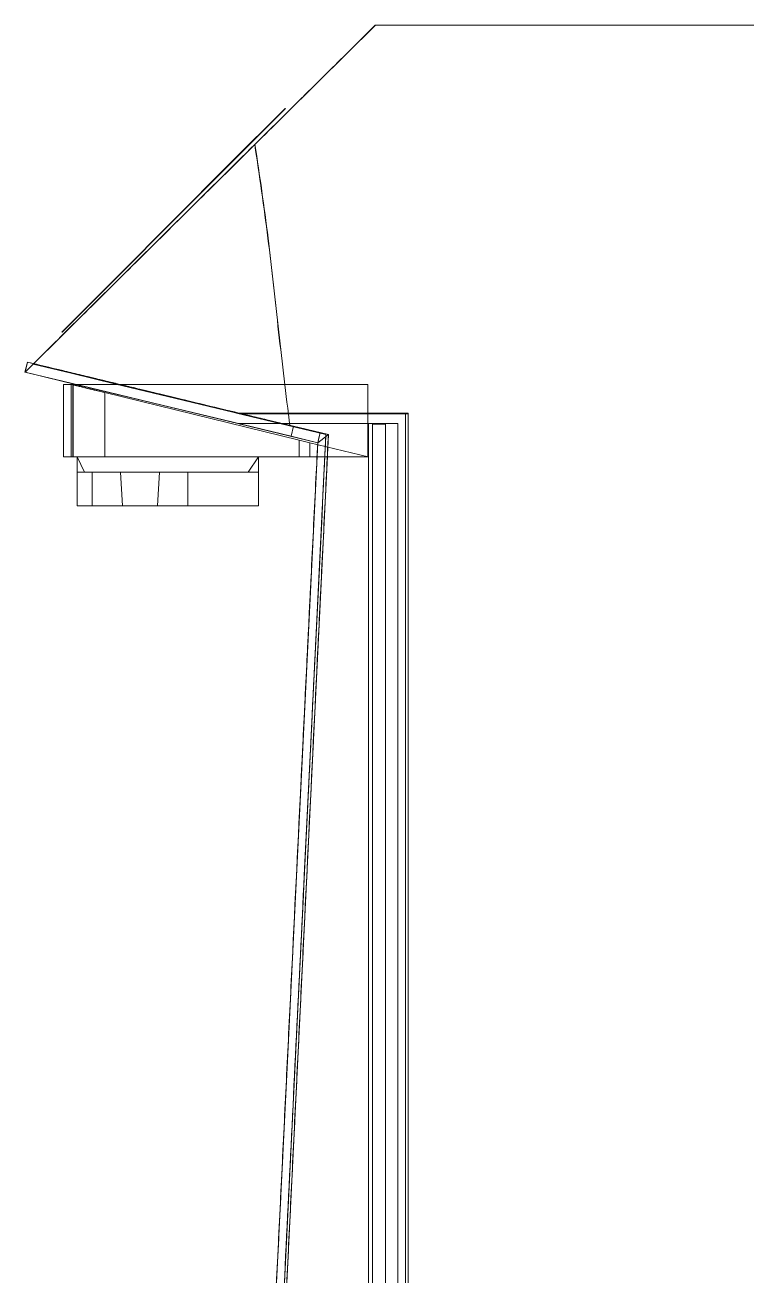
# Model space of a CAD drawing. Header units: metres. Extents: x 15 to 69.3, y -12.4 to 16.4.
# Drawn here: x 26.9264 to 27.0664, y 1.4142 to 1.6567 of the extents above; entities that cross this region are included whole.
import ezdxf

# ---------------------------------------------------------------- set-up
doc = ezdxf.new("R2010")
doc.units = ezdxf.units.M
doc.layers.add('P-SANR-FIXT', color=7, linetype='Continuous', lineweight=5)

# ---------------------------------------------------------------- blocks, each defined once
blk = doc.blocks.new('UT_Purificador de água para cozinha - UT_Purificador de água para cozinha-3520486-AA')
at = {"layer": 'P-SANR-FIXT'}
for p, q in [((-13.4467, 1.65673), (-13.65876, 1.65673)), ((-13.4467, 1.65673), (-13.65876, 1.65673)), ((-13.72672, 1.58943), (-13.72625, 1.59138)), ((-13.72668, 1.58943), (-13.72625, 1.59138)), ((-13.72513, 1.59101), (-13.72516, 1.59098)), ((-13.72668, 1.58942), (-13.66996, 1.57575)), ((-13.72668, 1.58942), (-13.66996, 1.57575)), ((-13.71924, 1.57298), (-13.71924, 1.58706)), ((-13.71924, 1.58706), (-13.71924, 1.57298)), ((-13.66026, 1.58706), (-13.71924, 1.58706)), ((-13.71924, 1.58706), (-13.66026, 1.58706)), ((-13.71737, 1.58706), (-13.71924, 1.58706)), ((-13.71924, 1.58706), (-13.71924, 1.57298)), ((-13.71924, 1.58706), (-13.71737, 1.58706)), ((-13.71745, 1.58699), (-13.71745, 1.57298)), ((-13.71745, 1.58699), (-13.71745, 1.57298)), ((-13.71737, 1.57298), (-13.71737, 1.58706)), ((-13.66026, 1.58706), (-13.71737, 1.58706)), ((-13.71737, 1.57298), (-13.71737, 1.58706)), ((-13.71737, 1.58706), (-13.66026, 1.58706)), ((-13.66026, 1.57298), (-13.66026, 1.58706)), ((-13.66026, 1.57298), (-13.66026, 1.58706)), ((-13.66026, 1.57298), (-13.66026, 1.58706)), ((-13.66026, 1.57298), (-13.66026, 1.58706)), ((-13.71125, 1.58547), (-13.67357, 1.57626)), ((-13.67357, 1.57626), (-13.71125, 1.58547)), ((-13.71125, 1.57298), (-13.71125, 1.58547)), ((-13.71125, 1.57298), (-13.71125, 1.58547)), ((-13.65292, 1.58149), (-13.6857, 1.58149)), ((-13.6857, 1.58149), (-13.66836, 1.57731)), ((-13.65292, 1.58149), (-13.6857, 1.58149)), ((-13.66836, 1.57731), (-13.6857, 1.58149)), ((-13.6857, 1.58149), (-13.68504, 1.58133)), ((-13.66788, 1.57731), (-13.68522, 1.58149)), ((-13.68522, 1.58149), (-13.65244, 1.58149)), ((-13.68522, 1.58149), (-13.65244, 1.58149)), ((-13.68522, 1.58149), (-13.66788, 1.57731)), ((-13.68456, 1.58133), (-13.68522, 1.58149)), ((-13.68504, 1.58133), (-13.65292, 1.58133)), ((-13.65244, 1.58133), (-13.68456, 1.58133)), ((-13.65292, 1.3288), (-13.65292, 1.58149)), ((-13.65292, 1.58149), (-13.65292, 1.3288)), ((-13.65244, 1.58149), (-13.65244, 1.3288)), ((-13.65244, 1.3288), (-13.65244, 1.58149)), ((-13.68544, 1.57948), (-13.66996, 1.57575)), ((-13.65444, 1.57948), (-13.68544, 1.57948)), ((-13.65444, 1.57948), (-13.68544, 1.57948)), ((-13.68544, 1.57948), (-13.66996, 1.57575)), ((-13.66996, 1.57575), (-13.68544, 1.57948)), ((-13.68544, 1.57948), (-13.66996, 1.57575)), ((-13.68544, 1.57948), (-13.65444, 1.57948)), ((-13.65444, 1.57948), (-13.68544, 1.57948)), ((-13.66836, 1.57731), (-13.67537, 1.579)), ((-13.67513, 1.577), (-13.67465, 1.57894)), ((-13.67465, 1.57894), (-13.67512, 1.577)), ((-13.65444, 1.57948), (-13.6593, 1.57948)), ((-13.6593, 1.57948), (-13.6593, 1.3308)), ((-13.65444, 1.57948), (-13.6593, 1.57948)), ((-13.6593, 1.57948), (-13.6593, 1.57933)), ((-13.6593, 1.3308), (-13.6593, 1.57948)), ((-13.6568, 1.57933), (-13.6593, 1.57933)), ((-13.65444, 1.3308), (-13.65444, 1.57948)), ((-13.65444, 1.57948), (-13.65444, 1.57933)), ((-13.65444, 1.3308), (-13.65444, 1.57948)), ((-13.65444, 1.3308), (-13.65444, 1.57948)), ((-13.65444, 1.57933), (-13.65444, 1.57948)), ((-13.65444, 1.57948), (-13.65444, 1.3308)), ((-13.65444, 1.57948), (-13.65444, 1.3308)), ((-13.65444, 1.57948), (-13.65444, 1.3308)), ((-13.66836, 1.57731), (-13.68055, 1.3288)), ((-13.68055, 1.3288), (-13.66836, 1.57731)), ((-13.68008, 1.3288), (-13.66788, 1.57731)), ((-13.66788, 1.57731), (-13.68008, 1.3288)), ((-13.66949, 1.5777), (-13.66996, 1.57575)), ((-13.66788, 1.57731), (-13.66996, 1.57575)), ((-13.66996, 1.57575), (-13.66788, 1.57731)), ((-13.66788, 1.57731), (-13.66996, 1.57575)), ((-13.66996, 1.57575), (-13.66788, 1.57731)), ((-13.66949, 1.5777), (-13.66788, 1.57731)), ((-13.66788, 1.57731), (-13.66949, 1.5777)), ((-13.66788, 1.57731), (-13.66796, 1.57565)), ((-13.66796, 1.57565), (-13.66788, 1.57731)), ((-13.66996, 1.57575), (-13.68198, 1.3308)), ((-13.66996, 1.57575), (-13.68198, 1.3308)), ((-13.67357, 1.57626), (-13.6715, 1.57575)), ((-13.6715, 1.57575), (-13.67357, 1.57626)), ((-13.67357, 1.57298), (-13.67357, 1.57626)), ((-13.67357, 1.57298), (-13.67357, 1.57626)), ((-13.6715, 1.57575), (-13.66016, 1.57298)), ((-13.66016, 1.57298), (-13.6715, 1.57575)), ((-13.6715, 1.57298), (-13.6715, 1.57575)), ((-13.6715, 1.57298), (-13.6715, 1.57575)), ((-13.71924, 1.57298), (-13.66026, 1.57298)), ((-13.66026, 1.57298), (-13.71924, 1.57298)), ((-13.71924, 1.57298), (-13.71737, 1.57298)), ((-13.71737, 1.57298), (-13.71924, 1.57298)), ((-13.71737, 1.57298), (-13.66026, 1.57298)), ((-13.66026, 1.57298), (-13.71737, 1.57298)), ((-13.71661, 1.57298), (-13.71517, 1.57004)), ((-13.71517, 1.57004), (-13.71661, 1.57298)), ((-13.68146, 1.57298), (-13.71661, 1.57298)), ((-13.71661, 1.57298), (-13.68146, 1.57298)), ((-13.71661, 1.57004), (-13.71661, 1.57298)), ((-13.71661, 1.57298), (-13.71661, 1.57004)), ((-13.71661, 1.57298), (-13.68146, 1.57298)), ((-13.68146, 1.57298), (-13.71661, 1.57298)), ((-13.71661, 1.56351), (-13.71661, 1.57298)), ((-13.71661, 1.57298), (-13.71661, 1.56351)), ((-13.68146, 1.57298), (-13.71661, 1.57298)), ((-13.71661, 1.57298), (-13.68146, 1.57298)), ((-13.71125, 1.57298), (-13.67357, 1.57298)), ((-13.67357, 1.57298), (-13.71125, 1.57298)), ((-13.68347, 1.57004), (-13.68146, 1.57298)), ((-13.68146, 1.57298), (-13.68347, 1.57004)), ((-13.68146, 1.57298), (-13.68146, 1.57004)), ((-13.68146, 1.57004), (-13.68146, 1.57298)), ((-13.68146, 1.56351), (-13.68146, 1.57298)), ((-13.68146, 1.56351), (-13.68146, 1.57298)), ((-13.67357, 1.57298), (-13.6715, 1.57298)), ((-13.6715, 1.57298), (-13.67357, 1.57298)), ((-13.6715, 1.57298), (-13.66016, 1.57298)), ((-13.66016, 1.57298), (-13.6715, 1.57298)), ((-13.68146, 1.57004), (-13.71661, 1.57004)), ((-13.71661, 1.57004), (-13.68146, 1.57004)), ((-13.71517, 1.57004), (-13.68347, 1.57004)), ((-13.71517, 1.57004), (-13.68347, 1.57004)), ((-13.71369, 1.57004), (-13.69511, 1.57004)), ((-13.71369, 1.56351), (-13.71369, 1.57004)), ((-13.69511, 1.57004), (-13.71369, 1.57004)), ((-13.71369, 1.57004), (-13.71369, 1.56351)), ((-13.70064, 1.57004), (-13.70819, 1.57004)), ((-13.70819, 1.57004), (-13.70778, 1.56351)), ((-13.70819, 1.57004), (-13.70778, 1.56351)), ((-13.70819, 1.57004), (-13.70064, 1.57004)), ((-13.70064, 1.57004), (-13.70105, 1.56351)), ((-13.70105, 1.56351), (-13.70064, 1.57004)), ((-13.69511, 1.57004), (-13.69511, 1.56351)), ((-13.69511, 1.57004), (-13.69511, 1.56351)), ((-13.71661, 1.56351), (-13.68146, 1.56351)), ((-13.68146, 1.56351), (-13.71661, 1.56351)), ((-13.69511, 1.56351), (-13.71369, 1.56351)), ((-13.71369, 1.56351), (-13.69511, 1.56351)), ((-13.70778, 1.56351), (-13.70105, 1.56351)), ((-13.70105, 1.56351), (-13.70778, 1.56351))]:
    blk.add_line(p, q, dxfattribs=at)
at = {"layer": 'P-SANR-FIXT', "flags": 128}
for points in [[(-13.65876, 1.65673), (-13.69272, 1.62308), (-13.72668, 1.58942)], [(-13.65876, 1.65673), (-13.69272, 1.62308), (-13.72668, 1.58942)], [(-13.68213, 1.63359), (-13.66381, 1.65173), (-13.65977, 1.65573), (-13.65919, 1.65631), (-13.65881, 1.65669), (-13.65876, 1.65673), (-13.65881, 1.65669), (-13.65916, 1.65634), (-13.65972, 1.65578), (-13.6629, 1.65263)], [(-13.71955, 1.59719), (-13.70873, 1.60804), (-13.69792, 1.61888), (-13.6871, 1.62973), (-13.67628, 1.64057)], [(-13.67622, 1.64056), (-13.68704, 1.62971), (-13.69785, 1.61887), (-13.70867, 1.60802), (-13.71948, 1.59718)], [(-13.67628, 1.64057), (-13.67627, 1.64057), (-13.67625, 1.64056), (-13.67624, 1.64056), (-13.67622, 1.64056)], [(-13.72515, 1.59099), (-13.71623, 1.59981), (-13.70592, 1.61003), (-13.69448, 1.62136), (-13.68213, 1.63359)], [(-13.71948, 1.59718), (-13.7195, 1.59718), (-13.71952, 1.59719), (-13.71953, 1.59719), (-13.71955, 1.59719)], [(-13.72514, 1.591), (-13.71773, 1.58921), (-13.70908, 1.58712), (-13.69909, 1.58471), (-13.68779, 1.58199), (-13.67537, 1.579)], [(-13.72668, 1.58943), (-13.7267, 1.58943), (-13.72672, 1.58943)], [(-13.72672, 1.58943), (-13.71937, 1.58766), (-13.71051, 1.58552), (-13.7001, 1.58302), (-13.68825, 1.58016), (-13.67513, 1.577)], [(-13.67512, 1.577), (-13.68824, 1.58016), (-13.70009, 1.58301), (-13.71045, 1.58551), (-13.7193, 1.58764), (-13.72668, 1.58943)], [(-13.67536, 1.579), (-13.68779, 1.58199), (-13.6991, 1.58472), (-13.7091, 1.58713), (-13.71775, 1.58921), (-13.72515, 1.59099)], [(-13.71745, 1.58699), (-13.71761, 1.58703), (-13.71777, 1.58706)], [(-13.71777, 1.58706), (-13.71761, 1.58703), (-13.71745, 1.58699)], [(-13.71777, 1.57298), (-13.71777, 1.58002), (-13.71777, 1.58706)], [(-13.6857, 1.58149), (-13.68537, 1.58141), (-13.68504, 1.58133)], [(-13.68456, 1.58133), (-13.68489, 1.58141), (-13.68522, 1.58149)], [(-13.65292, 1.58133), (-13.65292, 1.58141), (-13.65292, 1.58149)], [(-13.65244, 1.58149), (-13.65244, 1.58141), (-13.65244, 1.58133)], [(-13.6848, 1.57933), (-13.68512, 1.57941), (-13.68544, 1.57948)], [(-13.66836, 1.57731), (-13.67186, 1.57815), (-13.67536, 1.579)], [(-13.67513, 1.577), (-13.67254, 1.57638), (-13.66996, 1.57575)], [(-13.66996, 1.57575), (-13.67254, 1.57637), (-13.67512, 1.577)], [(-13.66996, 1.57575), (-13.66973, 1.57672), (-13.66949, 1.5777)], [(-13.66996, 1.57575), (-13.67297, 1.51451), (-13.67597, 1.45327), (-13.67898, 1.39204), (-13.68198, 1.3308)], [(-13.68198, 1.3308), (-13.67898, 1.39204), (-13.67597, 1.45327), (-13.67297, 1.51451), (-13.66996, 1.57575)], [(-13.66996, 1.57575), (-13.67297, 1.51451), (-13.67597, 1.45327), (-13.67898, 1.39204), (-13.68198, 1.3308)], [(-13.68198, 1.3308), (-13.67898, 1.39204), (-13.67597, 1.45327), (-13.67297, 1.51451), (-13.66996, 1.57575)], [(-13.71745, 1.57298), (-13.71761, 1.57298), (-13.71777, 1.57298)], [(-13.71745, 1.57298), (-13.71761, 1.57298), (-13.71777, 1.57298)]]:
    blk.add_lwpolyline(points, dxfattribs=at)
at = {"layer": 'P-SANR-FIXT'}
for points in [[(-13.68216, 1.63356), (-13.67845, 1.63723), (-13.67153, 1.64408), (-13.66561, 1.64995), (-13.6629, 1.65263)], [(-13.72516, 1.59098), (-13.72241, 1.5937), (-13.71647, 1.59958), (-13.7061, 1.60985), (-13.69465, 1.6212), (-13.68643, 1.62933), (-13.68216, 1.63356)], [(-13.67537, 1.579), (-13.67573, 1.58207), (-13.67645, 1.58813), (-13.67753, 1.5972), (-13.67852, 1.60631), (-13.67958, 1.61542), (-13.68081, 1.62449), (-13.6817, 1.63053), (-13.68217, 1.63356)], [(-13.68213, 1.63359), (-13.68166, 1.63057), (-13.68077, 1.62452), (-13.67955, 1.61544), (-13.67851, 1.60633), (-13.67755, 1.5972), (-13.67646, 1.58813), (-13.67573, 1.58207), (-13.67536, 1.579)], [(-13.68544, 1.57948), (-13.68523, 1.57943), (-13.68491, 1.57935), (-13.6848, 1.57933), (-13.6848, 1.57933)], [(-13.66949, 1.5777), (-13.67121, 1.57811), (-13.67293, 1.57853), (-13.67465, 1.57894)], [(-13.67465, 1.57894), (-13.67293, 1.57853), (-13.67121, 1.57811), (-13.66949, 1.5777)], [(-13.6593, 1.57933), (-13.6593, 1.57932), (-13.6593, 1.57932), (-13.6593, 1.57932)], [(-13.6568, 1.57932), (-13.6568, 1.57932), (-13.6568, 1.57932), (-13.6568, 1.57933)], [(-13.68055, 1.3288), (-13.67954, 1.34951), (-13.6775, 1.39093), (-13.67446, 1.45307), (-13.67141, 1.5152), (-13.66938, 1.55661), (-13.66836, 1.57731)]]:
    blk.add_open_spline(points, degree=3, dxfattribs=at)
for points, knots in [([(-13.67465, 1.57894), (-13.67816, 1.57978), (-13.68253, 1.58084), (-13.69078, 1.58283), (-13.69697, 1.58432), (-13.70553, 1.58638), (-13.71128, 1.58777), (-13.71882, 1.58959), (-13.72312, 1.59062), (-13.72625, 1.59138)], [0, 0, 0, 0, 14.450888, 17.988633, 34.284204, 40.027803, 53.980551, 58.369881, 72.428604, 72.428604, 72.428604, 72.428604]), ([(-13.72625, 1.59138), (-13.72416, 1.59087), (-13.72092, 1.59009), (-13.71766, 1.5893), (-13.71553, 1.58879), (-13.7134, 1.58828), (-13.71019, 1.58751), (-13.70691, 1.58672), (-13.70374, 1.58595), (-13.69745, 1.58443), (-13.69211, 1.58315), (-13.68682, 1.58187), (-13.6852, 1.58148), (-13.68313, 1.58098), (-13.68148, 1.58059), (-13.67981, 1.58018), (-13.67812, 1.57978), (-13.6764, 1.57936), (-13.67524, 1.57908), (-13.67465, 1.57894)], [0, 0, 0, 0, 9.399593, 14.028188, 14.058891, 18.608015, 23.140715, 27.629573, 32.401185, 36.512774, 54.064287, 54.440617, 58.517681, 60.765111, 63.032537, 65.325261, 67.649646, 70.013389, 72.425769, 72.425769, 72.425769, 72.425769]), ([(-13.71745, 1.58699), (-13.71752, 1.587), (-13.71751, 1.587), (-13.71729, 1.58695), (-13.71711, 1.5869), (-13.71693, 1.58686), (-13.71674, 1.58681), (-13.71652, 1.58676), (-13.71631, 1.58671), (-13.7161, 1.58666), (-13.71593, 1.58662), (-13.71574, 1.58657), (-13.71548, 1.58651), (-13.71511, 1.58642), (-13.71462, 1.58629), (-13.71407, 1.58616), (-13.71345, 1.58601), (-13.71256, 1.58579), (-13.7118, 1.58561), (-13.71125, 1.58547)], [0, 0, 0, 0, 0.2, 0.3, 0.35, 0.4, 0.45, 0.5, 0.55, 0.575, 0.6, 0.625, 0.65, 0.7, 0.75, 0.8, 0.85, 0.9, 1, 1, 1, 1]), ([(-13.71125, 1.58547), (-13.71193, 1.58564), (-13.71286, 1.58587), (-13.71379, 1.58609), (-13.71427, 1.58621), (-13.71461, 1.58629), (-13.71493, 1.58637), (-13.71531, 1.58646), (-13.71573, 1.58657), (-13.71608, 1.58665), (-13.71634, 1.58671), (-13.71651, 1.58676), (-13.71667, 1.5868), (-13.71686, 1.58684), (-13.71705, 1.58689), (-13.71721, 1.58693), (-13.71735, 1.58696), (-13.71744, 1.58698), (-13.71751, 1.587), (-13.71749, 1.587), (-13.71745, 1.58699)], [0, 0, 0, 0, 0.125, 0.1875, 0.21875, 0.25, 0.28125, 0.3125, 0.375, 0.4375, 0.46875, 0.5, 0.53125, 0.5625, 0.625, 0.6875, 0.75, 0.8125, 0.875, 1, 1, 1, 1]), ([(-13.65292, 1.58133), (-13.65292, 1.58133), (-13.65292, 1.58133), (-13.65292, 1.58133), (-13.65292, 1.58134), (-13.65292, 1.58134), (-13.65292, 1.58134), (-13.65292, 1.58135), (-13.65292, 1.58136), (-13.65292, 1.58137), (-13.65292, 1.58139), (-13.65292, 1.58143), (-13.65292, 1.58146), (-13.65292, 1.58149)], [-70.018335, -70.018335, -70.018335, -70.018335, -68.924299, -67.830262, -66.736226, -65.642189, -63.454116, -61.266043, -56.889897, -52.513751, -43.76146, -35.009168, 0, 0, 0, 0]), ([(-13.65244, 1.58149), (-13.65244, 1.58146), (-13.65244, 1.58143), (-13.65244, 1.58139), (-13.65244, 1.58137), (-13.65244, 1.58136), (-13.65244, 1.58135), (-13.65244, 1.58134), (-13.65244, 1.58134), (-13.65244, 1.58134), (-13.65244, 1.58133), (-13.65244, 1.58133), (-13.65244, 1.58133), (-13.65244, 1.58133)], [0, 0, 0, 0, 35.009168, 43.76146, 52.513751, 56.889897, 61.266043, 63.454116, 65.642189, 66.736226, 67.830262, 68.924299, 70.018335, 70.018335, 70.018335, 70.018335]), ([(-13.6601, 1.57933), (-13.6601, 1.57935), (-13.6601, 1.57937), (-13.6601, 1.57931), (-13.6601, 1.57921), (-13.6601, 1.57908), (-13.6601, 1.57897), (-13.6601, 1.57885), (-13.6601, 1.57868), (-13.6601, 1.57848), (-13.6601, 1.57822), (-13.6601, 1.57803), (-13.6601, 1.57785), (-13.6601, 1.57771), (-13.6601, 1.57758), (-13.6601, 1.57747), (-13.6601, 1.57738), (-13.6601, 1.57729), (-13.6601, 1.57717), (-13.6601, 1.577), (-13.6601, 1.57677), (-13.6601, 1.57646), (-13.6601, 1.57604), (-13.6601, 1.57531), (-13.6601, 1.57437), (-13.6601, 1.57348), (-13.6601, 1.57287), (-13.6601, 1.57228), (-13.6601, 1.57158), (-13.6601, 1.57084), (-13.6601, 1.57027), (-13.6601, 1.56992), (-13.6601, 1.56964), (-13.6601, 1.56936), (-13.6601, 1.56899), (-13.6601, 1.56854), (-13.6601, 1.56798), (-13.6601, 1.56739), (-13.6601, 1.56675), (-13.6601, 1.56603), (-13.6601, 1.56535), (-13.6601, 1.56476), (-13.6601, 1.56433), (-13.6601, 1.56396), (-13.6601, 1.56346), (-13.6601, 1.56444), (-13.6601, 1.56424), (-13.6601, 1.55523), (-13.6601, 1.54072), (-13.6601, 1.526), (-13.6601, 1.51388), (-13.6601, 1.50115), (-13.6601, 1.48827), (-13.6601, 1.47781), (-13.6601, 1.46981), (-13.6601, 1.46414), (-13.6601, 1.45849), (-13.6601, 1.45059), (-13.6601, 1.44034), (-13.6601, 1.42778), (-13.6601, 1.41535), (-13.6601, 1.40346), (-13.6601, 1.39247), (-13.6601, 1.38278), (-13.6601, 1.37481), (-13.6601, 1.36883), (-13.6601, 1.36293), (-13.6601, 1.35956), (-13.6601, 1.35741), (-13.6601, 1.35608), (-13.6601, 1.35494), (-13.6601, 1.35385), (-13.6601, 1.35288), (-13.6601, 1.35184), (-13.6601, 1.35059), (-13.6601, 1.34915), (-13.6601, 1.34762), (-13.6601, 1.3458), (-13.6601, 1.34388), (-13.6601, 1.34237), (-13.6601, 1.34143), (-13.6601, 1.34086), (-13.6601, 1.34025), (-13.6601, 1.33962), (-13.6601, 1.33909), (-13.6601, 1.33863), (-13.6601, 1.33827), (-13.6601, 1.33799), (-13.6601, 1.33778), (-13.6601, 1.3376), (-13.6601, 1.33745), (-13.6601, 1.33733), (-13.6601, 1.33715), (-13.6601, 1.33694), (-13.6601, 1.3367), (-13.6601, 1.33645), (-13.6601, 1.33616), (-13.6601, 1.33573), (-13.6601, 1.33523), (-13.6601, 1.33462), (-13.6601, 1.33389), (-13.6601, 1.33313), (-13.6601, 1.33257), (-13.6601, 1.33222), (-13.6601, 1.33203), (-13.6601, 1.33189), (-13.6601, 1.33175), (-13.6601, 1.33168), (-13.6601, 1.33175), (-13.6601, 1.3319), (-13.6601, 1.332)], [0, 0, 0, 0, 0.017857, 0.035714, 0.053571, 0.0625, 0.071429, 0.080357, 0.089286, 0.107143, 0.116071, 0.125, 0.129464, 0.133929, 0.138393, 0.140625, 0.142857, 0.145089, 0.147321, 0.151786, 0.15625, 0.160714, 0.169643, 0.178571, 0.196429, 0.214286, 0.223214, 0.232143, 0.25, 0.267857, 0.276786, 0.28125, 0.285714, 0.290179, 0.294643, 0.303571, 0.3125, 0.321429, 0.330357, 0.339286, 0.348214, 0.352679, 0.357143, 0.359375, 0.363839, 0.383929, 0.410714, 0.428571, 0.446429, 0.455357, 0.464286, 0.473214, 0.482143, 0.491071, 0.495536, 0.5, 0.504464, 0.508929, 0.517857, 0.526786, 0.535714, 0.544643, 0.553571, 0.5625, 0.571429, 0.580357, 0.589286, 0.607143, 0.616071, 0.625, 0.633929, 0.638393, 0.642857, 0.647321, 0.651786, 0.660714, 0.669643, 0.678571, 0.696429, 0.714286, 0.71875, 0.723214, 0.732143, 0.741071, 0.75, 0.758929, 0.767857, 0.772321, 0.776786, 0.78125, 0.783482, 0.785714, 0.787946, 0.794643, 0.799107, 0.803571, 0.8125, 0.821429, 0.839286, 0.857143, 0.875, 0.892857, 0.910714, 0.919643, 0.928571, 0.9375, 0.946429, 0.964286, 0.982143, 1, 1, 1, 1]), ([(-13.6601, 1.332), (-13.6601, 1.3319), (-13.6601, 1.33175), (-13.6601, 1.33168), (-13.6601, 1.33175), (-13.6601, 1.33189), (-13.6601, 1.33203), (-13.6601, 1.33222), (-13.6601, 1.33257), (-13.6601, 1.33313), (-13.6601, 1.33389), (-13.6601, 1.33462), (-13.6601, 1.33523), (-13.6601, 1.33573), (-13.6601, 1.33616), (-13.6601, 1.33645), (-13.6601, 1.3367), (-13.6601, 1.3369), (-13.6601, 1.33709), (-13.6601, 1.33726), (-13.6601, 1.33741), (-13.6601, 1.33758), (-13.6601, 1.33778), (-13.6601, 1.33799), (-13.6601, 1.33827), (-13.6601, 1.33863), (-13.6601, 1.33909), (-13.6601, 1.33962), (-13.6601, 1.34025), (-13.6601, 1.34086), (-13.6601, 1.34143), (-13.6601, 1.34237), (-13.6601, 1.34388), (-13.6601, 1.3458), (-13.6601, 1.34762), (-13.6601, 1.34915), (-13.6601, 1.35059), (-13.6601, 1.35184), (-13.6601, 1.35288), (-13.6601, 1.35385), (-13.6601, 1.35494), (-13.6601, 1.35608), (-13.6601, 1.35741), (-13.6601, 1.35956), (-13.6601, 1.36293), (-13.6601, 1.36883), (-13.6601, 1.37481), (-13.6601, 1.38278), (-13.6601, 1.39247), (-13.6601, 1.40346), (-13.6601, 1.41535), (-13.6601, 1.42778), (-13.6601, 1.44034), (-13.6601, 1.45059), (-13.6601, 1.45849), (-13.6601, 1.46414), (-13.6601, 1.46981), (-13.6601, 1.47781), (-13.6601, 1.48827), (-13.6601, 1.50115), (-13.6601, 1.51388), (-13.6601, 1.526), (-13.6601, 1.54072), (-13.6601, 1.55523), (-13.6601, 1.56295), (-13.6601, 1.56463), (-13.6601, 1.56373), (-13.6601, 1.56358), (-13.6601, 1.56433), (-13.6601, 1.56476), (-13.6601, 1.56535), (-13.6601, 1.56603), (-13.6601, 1.56675), (-13.6601, 1.56739), (-13.6601, 1.56798), (-13.6601, 1.56854), (-13.6601, 1.56899), (-13.6601, 1.56936), (-13.6601, 1.56964), (-13.6601, 1.56992), (-13.6601, 1.57027), (-13.6601, 1.57084), (-13.6601, 1.57158), (-13.6601, 1.57228), (-13.6601, 1.57287), (-13.6601, 1.57348), (-13.6601, 1.57437), (-13.6601, 1.57531), (-13.6601, 1.57604), (-13.6601, 1.57646), (-13.6601, 1.57677), (-13.6601, 1.577), (-13.6601, 1.57717), (-13.6601, 1.57729), (-13.6601, 1.57738), (-13.6601, 1.57747), (-13.6601, 1.57758), (-13.6601, 1.57771), (-13.6601, 1.57785), (-13.6601, 1.57803), (-13.6601, 1.57822), (-13.6601, 1.57848), (-13.6601, 1.57868), (-13.6601, 1.57885), (-13.6601, 1.57897), (-13.6601, 1.57908), (-13.6601, 1.57921), (-13.6601, 1.57931), (-13.6601, 1.57937), (-13.6601, 1.57935), (-13.6601, 1.57933)], [0, 0, 0, 0, 0.017857, 0.035714, 0.053571, 0.0625, 0.071429, 0.080357, 0.089286, 0.107143, 0.125, 0.142857, 0.160714, 0.178571, 0.1875, 0.196429, 0.200893, 0.205357, 0.209821, 0.21317, 0.215402, 0.21875, 0.223214, 0.227679, 0.232143, 0.241071, 0.25, 0.258929, 0.267857, 0.276786, 0.28125, 0.285714, 0.303571, 0.321429, 0.330357, 0.339286, 0.348214, 0.352679, 0.357143, 0.361607, 0.366071, 0.375, 0.383929, 0.392857, 0.410714, 0.419643, 0.428571, 0.4375, 0.446429, 0.455357, 0.464286, 0.473214, 0.482143, 0.491071, 0.495536, 0.5, 0.504464, 0.508929, 0.517857, 0.526786, 0.535714, 0.544643, 0.553571, 0.571429, 0.589286, 0.607143, 0.625, 0.640625, 0.642857, 0.647321, 0.651786, 0.660714, 0.669643, 0.678571, 0.6875, 0.696429, 0.705357, 0.709821, 0.714286, 0.71875, 0.723214, 0.732143, 0.75, 0.767857, 0.776786, 0.785714, 0.803571, 0.821429, 0.830357, 0.839286, 0.84375, 0.848214, 0.852679, 0.854911, 0.857143, 0.859375, 0.861607, 0.866071, 0.870536, 0.875, 0.883929, 0.892857, 0.910714, 0.919643, 0.928571, 0.9375, 0.946429, 0.964286, 0.982143, 1, 1, 1, 1]), ([(-13.6593, 1.57933), (-13.6593, 1.57932), (-13.6593, 1.57931), (-13.6593, 1.57931), (-13.6593, 1.57938), (-13.6593, 1.57914), (-13.6593, 1.57884), (-13.6593, 1.57872), (-13.6593, 1.5786), (-13.6593, 1.57832), (-13.6593, 1.57775), (-13.6593, 1.57654), (-13.6593, 1.57475), (-13.6593, 1.57351), (-13.6593, 1.57143), (-13.6593, 1.56915), (-13.6593, 1.56636), (-13.6593, 1.56345), (-13.6593, 1.55996), (-13.6593, 1.54638), (-13.6593, 1.51161), (-13.6593, 1.47301), (-13.6593, 1.43257), (-13.6593, 1.39919), (-13.6593, 1.36861), (-13.6593, 1.34909), (-13.6593, 1.34483), (-13.6593, 1.34116), (-13.6593, 1.33813), (-13.6593, 1.33578), (-13.6593, 1.33424), (-13.6593, 1.33323), (-13.6593, 1.33245), (-13.6593, 1.33199), (-13.6593, 1.33202), (-13.6593, 1.33198), (-13.6593, 1.332)], [0, 0, 0, 0, 1.225728, 2.386728, 3.491029, 4.550875, 4.679891, 4.801436, 4.919675, 5.038931, 5.382426, 6.051751, 6.422156, 6.705162, 7.042617, 7.431573, 7.635145, 7.873151, 8.276497, 8.982102, 11.699373, 19.083687, 20.31447, 24.103159, 29.090815, 29.580687, 29.998735, 30.388509, 30.72793, 31.075525, 31.482588, 31.933158, 32.434052, 33.487983, 34.363309, 35.909509, 35.909509, 35.909509, 35.909509]), ([(-13.6593, 1.57932), (-13.6593, 1.57932), (-13.6593, 1.57933), (-13.6593, 1.57938), (-13.6593, 1.57914), (-13.6593, 1.57884), (-13.6593, 1.57872), (-13.6593, 1.5786), (-13.6593, 1.57832), (-13.6593, 1.57775), (-13.6593, 1.57654), (-13.6593, 1.57475), (-13.6593, 1.57351), (-13.6593, 1.57143), (-13.6593, 1.56915), (-13.6593, 1.56636), (-13.6593, 1.56345), (-13.6593, 1.55996), (-13.6593, 1.54638), (-13.6593, 1.51161), (-13.6593, 1.47301), (-13.6593, 1.43257), (-13.6593, 1.39919), (-13.6593, 1.36861), (-13.6593, 1.34909), (-13.6593, 1.34483), (-13.6593, 1.34116), (-13.6593, 1.33813), (-13.6593, 1.33578), (-13.6593, 1.33424), (-13.6593, 1.33323), (-13.6593, 1.33245), (-13.6593, 1.33199), (-13.6593, 1.33202), (-13.6593, 1.33198), (-13.6593, 1.332)], [-33.914536, -33.914536, -33.914536, -33.914536, -33.522781, -32.41848, -31.358634, -31.229618, -31.108073, -30.989834, -30.870578, -30.527083, -29.857758, -29.487353, -29.204347, -28.866892, -28.477936, -28.274364, -28.036358, -27.633013, -26.927407, -24.210136, -16.825822, -15.595039, -11.80635, -6.818694, -6.328822, -5.910774, -5.521, -5.181579, -4.833984, -4.426921, -3.976351, -3.475457, -2.421526, -1.5462, 0, 0, 0, 0]), ([(-13.6568, 1.332), (-13.6568, 1.33198), (-13.6568, 1.33202), (-13.6568, 1.33199), (-13.6568, 1.33245), (-13.6568, 1.33323), (-13.6568, 1.33424), (-13.6568, 1.33578), (-13.6568, 1.33813), (-13.6568, 1.34116), (-13.6568, 1.34483), (-13.6568, 1.34909), (-13.6568, 1.36861), (-13.6568, 1.39919), (-13.6568, 1.43257), (-13.6568, 1.47301), (-13.6568, 1.51161), (-13.6568, 1.54638), (-13.6568, 1.55996), (-13.6568, 1.56345), (-13.6568, 1.56636), (-13.6568, 1.56915), (-13.6568, 1.57143), (-13.6568, 1.57351), (-13.6568, 1.57475), (-13.6568, 1.57654), (-13.6568, 1.57775), (-13.6568, 1.57832), (-13.6568, 1.5786), (-13.6568, 1.57872), (-13.6568, 1.57884), (-13.6568, 1.57914), (-13.6568, 1.57938), (-13.6568, 1.57931), (-13.6568, 1.57931), (-13.6568, 1.57932), (-13.6568, 1.57933)], [-35.909509, -35.909509, -35.909509, -35.909509, -34.363309, -33.487983, -32.434052, -31.933158, -31.482588, -31.075525, -30.72793, -30.388509, -29.998735, -29.580687, -29.090815, -24.103159, -20.31447, -19.083687, -11.699373, -8.982102, -8.276497, -7.873151, -7.635145, -7.431573, -7.042617, -6.705162, -6.422156, -6.051751, -5.382426, -5.038931, -4.919675, -4.801436, -4.679891, -4.550875, -3.491029, -2.386728, -1.225728, 0, 0, 0, 0]), ([(-13.6568, 1.332), (-13.6568, 1.33198), (-13.6568, 1.33202), (-13.6568, 1.33199), (-13.6568, 1.33245), (-13.6568, 1.33323), (-13.6568, 1.33424), (-13.6568, 1.33578), (-13.6568, 1.33813), (-13.6568, 1.34116), (-13.6568, 1.34483), (-13.6568, 1.34909), (-13.6568, 1.36861), (-13.6568, 1.39919), (-13.6568, 1.43257), (-13.6568, 1.47301), (-13.6568, 1.51161), (-13.6568, 1.54638), (-13.6568, 1.55996), (-13.6568, 1.56345), (-13.6568, 1.56636), (-13.6568, 1.56915), (-13.6568, 1.57143), (-13.6568, 1.57351), (-13.6568, 1.57475), (-13.6568, 1.57654), (-13.6568, 1.57775), (-13.6568, 1.57832), (-13.6568, 1.5786), (-13.6568, 1.57872), (-13.6568, 1.57884), (-13.6568, 1.57914), (-13.6568, 1.57938), (-13.6568, 1.57933), (-13.6568, 1.57932), (-13.6568, 1.57932)], [0, 0, 0, 0, 1.5462, 2.421526, 3.475457, 3.976351, 4.426921, 4.833984, 5.181579, 5.521, 5.910774, 6.328822, 6.818694, 11.80635, 15.595039, 16.825822, 24.210136, 26.927407, 27.633013, 28.036358, 28.274364, 28.477936, 28.866892, 29.204347, 29.487353, 29.857758, 30.527083, 30.870578, 30.989834, 31.108073, 31.229618, 31.358634, 32.41848, 33.522781, 33.914536, 33.914536, 33.914536, 33.914536]), ([(-13.68055, 1.3288), (-13.67954, 1.34951), (-13.6775, 1.39093), (-13.67344, 1.47378), (-13.67039, 1.53591), (-13.66836, 1.57731)], [-1, -1, -1, -1, -0.75, -0.5, 0, 0, 0, 0]), ([(-13.66996, 1.57575), (-13.67009, 1.5731), (-13.67052, 1.5644), (-13.67098, 1.55501), (-13.67157, 1.54291), (-13.67217, 1.53082), (-13.67332, 1.50732), (-13.67451, 1.48313), (-13.67569, 1.45893), (-13.67658, 1.44078), (-13.67747, 1.42263), (-13.67836, 1.40448), (-13.67926, 1.38633), (-13.68015, 1.36818), (-13.68089, 1.35306), (-13.68148, 1.34096), (-13.6818, 1.33455), (-13.68196, 1.33116), (-13.68198, 1.3308)], [-245.282326, -245.282326, -245.282326, -245.282326, -237.314568, -219.143575, -217.049813, -200.972576, -182.801573, -146.459507, -128.288498, -110.117489, -91.94648, -73.775474, -55.604467, -37.433462, -19.262447, -10.176944, -1.091339, 0, 0, 0, 0]), ([(-13.68198, 1.3308), (-13.68185, 1.3334), (-13.68158, 1.33903), (-13.681, 1.35071), (-13.68026, 1.36583), (-13.67937, 1.38398), (-13.67848, 1.40213), (-13.67759, 1.42028), (-13.6767, 1.43843), (-13.67581, 1.45658), (-13.67462, 1.48077), (-13.67314, 1.51102), (-13.67195, 1.5353), (-13.67106, 1.55344), (-13.67059, 1.56292), (-13.67013, 1.57232), (-13.66996, 1.57575)], [-245.282276, -245.282276, -245.282276, -245.282276, -237.4606, -228.375096, -210.204091, -192.033085, -173.862079, -155.691072, -137.520065, -119.349056, -101.178046, -64.835979, -28.493927, -28.230322, -10.322932, 0, 0, 0, 0]), ([(-13.67998, 1.3307), (-13.67996, 1.33106), (-13.6798, 1.33445), (-13.67948, 1.34086), (-13.67889, 1.35296), (-13.67815, 1.36809), (-13.67726, 1.38624), (-13.67637, 1.40438), (-13.67548, 1.42253), (-13.67459, 1.44068), (-13.6737, 1.45883), (-13.67251, 1.48303), (-13.67132, 1.50722), (-13.67017, 1.53072), (-13.66958, 1.54281), (-13.66898, 1.55491), (-13.66852, 1.56431), (-13.66809, 1.573), (-13.66796, 1.57565)], [0, 0, 0, 0, 1.091339, 10.176944, 19.262447, 37.433462, 55.604467, 73.775474, 91.94648, 110.117489, 128.288498, 146.459507, 182.801573, 200.972576, 217.049813, 219.143575, 237.314568, 245.282326, 245.282326, 245.282326, 245.282326]), ([(-13.66796, 1.57565), (-13.66813, 1.57222), (-13.66859, 1.56283), (-13.66906, 1.55334), (-13.66995, 1.5352), (-13.67114, 1.51092), (-13.67262, 1.48068), (-13.67381, 1.45648), (-13.6747, 1.43833), (-13.67559, 1.42018), (-13.67648, 1.40203), (-13.67737, 1.38388), (-13.67826, 1.36573), (-13.67901, 1.35061), (-13.67958, 1.33893), (-13.67985, 1.3333), (-13.67998, 1.3307)], [0, 0, 0, 0, 10.322932, 28.230322, 28.493927, 64.835979, 101.178046, 119.349056, 137.520065, 155.691072, 173.862079, 192.033085, 210.204091, 228.375096, 237.4606, 245.282276, 245.282276, 245.282276, 245.282276]), ([(-13.71745, 1.57298), (-13.7176, 1.57298), (-13.71727, 1.57298), (-13.71567, 1.57298), (-13.7124, 1.57298), (-13.71125, 1.57298)], [0, 0, 0, 0, 0.601731, 1.426227, 1.83722, 1.83722, 1.83722, 1.83722]), ([(-13.71125, 1.57298), (-13.7124, 1.57298), (-13.71567, 1.57298), (-13.71727, 1.57298), (-13.7176, 1.57298), (-13.71745, 1.57298)], [0, 0, 0, 0, 0.410993, 1.235489, 1.83722, 1.83722, 1.83722, 1.83722]), ([(-13.70819, 1.57004), (-13.70868, 1.57004), (-13.7094, 1.57004), (-13.71025, 1.57004), (-13.71101, 1.57004), (-13.7118, 1.57004), (-13.71247, 1.57004), (-13.71292, 1.57004), (-13.71319, 1.57004), (-13.71337, 1.57004), (-13.71353, 1.57004), (-13.71365, 1.57004), (-13.71372, 1.57004), (-13.71359, 1.57004), (-13.71338, 1.57004), (-13.71321, 1.57004), (-13.71294, 1.57004), (-13.71252, 1.57004), (-13.71184, 1.57004), (-13.71102, 1.57004), (-13.71025, 1.57004), (-13.70939, 1.57004), (-13.70867, 1.57004), (-13.70819, 1.57004)], [0, 0, 0, 0, 0.05, 0.075, 0.1, 0.15, 0.2, 0.25, 0.3, 0.35, 0.4, 0.45, 0.5, 0.6, 0.65, 0.7, 0.75, 0.8, 0.85, 0.9, 0.925, 0.95, 1, 1, 1, 1]), ([(-13.70064, 1.57004), (-13.70016, 1.57004), (-13.69943, 1.57004), (-13.69858, 1.57004), (-13.69782, 1.57004), (-13.69704, 1.57004), (-13.69636, 1.57004), (-13.69592, 1.57004), (-13.69564, 1.57004), (-13.69547, 1.57004), (-13.69531, 1.57004), (-13.69519, 1.57004), (-13.69511, 1.57004), (-13.69524, 1.57004), (-13.69545, 1.57004), (-13.69563, 1.57004), (-13.69589, 1.57004), (-13.69631, 1.57004), (-13.697, 1.57004), (-13.69781, 1.57004), (-13.69859, 1.57004), (-13.69944, 1.57004), (-13.70016, 1.57004), (-13.70064, 1.57004)], [0, 0, 0, 0, 0.05, 0.075, 0.1, 0.15, 0.2, 0.25, 0.3, 0.35, 0.4, 0.45, 0.5, 0.6, 0.65, 0.7, 0.75, 0.8, 0.85, 0.9, 0.925, 0.95, 1, 1, 1, 1]), ([(-13.70778, 1.56351), (-13.70821, 1.56351), (-13.70886, 1.56351), (-13.70962, 1.56351), (-13.71031, 1.56351), (-13.71104, 1.56351), (-13.71164, 1.56351), (-13.71202, 1.56351), (-13.71225, 1.56351), (-13.71241, 1.56351), (-13.71259, 1.56351), (-13.71271, 1.56351), (-13.71264, 1.56351), (-13.71253, 1.56351), (-13.71239, 1.56351), (-13.71223, 1.56351), (-13.71199, 1.56351), (-13.71159, 1.56351), (-13.71099, 1.56351), (-13.71029, 1.56351), (-13.70961, 1.56351), (-13.70886, 1.56351), (-13.70821, 1.56351), (-13.70778, 1.56351)], [0, 0, 0, 0, 0.05, 0.075, 0.1, 0.15, 0.2, 0.25, 0.3, 0.35, 0.4, 0.5, 0.55, 0.6, 0.65, 0.7, 0.75, 0.8, 0.85, 0.9, 0.925, 0.95, 1, 1, 1, 1]), ([(-13.70105, 1.56351), (-13.70062, 1.56351), (-13.69998, 1.56351), (-13.69921, 1.56351), (-13.69852, 1.56351), (-13.6978, 1.56351), (-13.69719, 1.56351), (-13.69682, 1.56351), (-13.69659, 1.56351), (-13.69643, 1.56351), (-13.69624, 1.56351), (-13.69612, 1.56351), (-13.69619, 1.56351), (-13.6963, 1.56351), (-13.69644, 1.56351), (-13.6966, 1.56351), (-13.69685, 1.56351), (-13.69724, 1.56351), (-13.69784, 1.56351), (-13.69854, 1.56351), (-13.69922, 1.56351), (-13.69998, 1.56351), (-13.70062, 1.56351), (-13.70105, 1.56351)], [0, 0, 0, 0, 0.05, 0.075, 0.1, 0.15, 0.2, 0.25, 0.3, 0.35, 0.4, 0.5, 0.55, 0.6, 0.65, 0.7, 0.75, 0.8, 0.85, 0.9, 0.925, 0.95, 1, 1, 1, 1])]:
    blk.add_open_spline(points, degree=3, knots=knots, dxfattribs=at)

msp = doc.modelspace()

# ---------------------------------------------------------------- block references
at = {"layer": 'P-SANR-FIXT'}
msp.add_blockref('UT_Purificador de água para cozinha - UT_Purificador de água para cozinha-3520486-AA', (40.65314, 0), dxfattribs=at)

doc.saveas('drawing.dxf')
